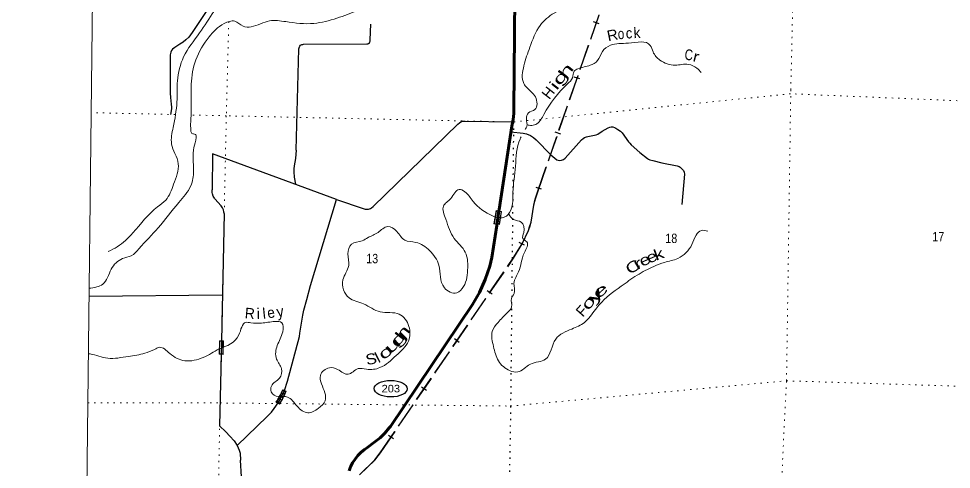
# Model space of a CAD drawing. Header units: feet. Extents: x -248627 to 3, y 0 to 184934.
# Drawn here: x -248627 to -231241, y 117394 to 125791 of the extents above; entities that cross this region are included whole.
import ezdxf
from ezdxf.enums import TextEntityAlignment as Align

# ---------------------------------------------------------------- set-up
doc = ezdxf.new("R2010")
doc.units = ezdxf.units.FT
doc.header["$LTSCALE"] = 80
doc.header["$PDMODE"] = 32
doc.header["$PDSIZE"] = 40
doc.linetypes.add('DOTTED', pattern=[1.5, 0.3, -1.2])
doc.linetypes.add('LONG_DASHED', pattern=[7.5, 6, -1.5])
for name, color, linetype, lineweight in [('17', 7, 'Continuous', 25), ('23', 7, 'Continuous', 70), ('29', 7, 'Continuous', 25), ('31', 7, 'Continuous', 13), ('39', 7, 'Continuous', 13), ('4', 7, 'Continuous', 13), ('41', 7, 'Continuous', 13), ('59', 7, 'Continuous', 13), ('6', 7, 'DOTTED', 25), ('63', 7, 'Continuous', 25), ('7', 7, 'DOTTED', 13)]:
    doc.layers.add(name, color=color, linetype=linetype, lineweight=lineweight)

msp = doc.modelspace()

# ---------------------------------------------------------------- linework, layer by layer
at = {"layer": '17'}
msp.add_ellipse((-241692.2, 118896.96), major_axis=(-309.24, 1), ratio=0.500121, dxfattribs=at)
at = {"layer": '23'}
for points in [[(-242438.77, 117441.75), (-242401.29, 117516.01), (-242356.25, 117585.95), (-242304.14, 117650.79), (-242245.54, 117709.83), (-242181.1, 117762.43), (-242141.83, 117789.41), (-241986.58, 117904.99), (-241888.58, 117982.04), (-241799.16, 118068.91), (-241719.32, 118164.65), (-241697.93, 118194.14), (-240168.23, 120463.56), (-240036.02, 120690.78), (-239928.28, 120930.57), (-239846.2, 121180.31), (-239808.7, 121338.46), (-239715.62, 121939.51), (-239675.78, 122208.88), (-239671.51, 122236.83), (-239435.04, 123785.28), (-239410.76, 123912.13), (-239398.27, 124023.63), (-239396.49, 124100.99), (-239371.37, 126912.14)], [(-242468.29, 117363.98), (-242438.77, 117441.75)]]:
    msp.add_lwpolyline(points, dxfattribs=at)
at = {"layer": '29'}
for p, q in [((-242072.7, 125399.28), (-242059.13, 125689.76)), ((-243452.21, 123343.16), (-243401.52, 125226.52)), ((-243313.93, 125313.23), (-242139.31, 125321.71)), ((-242017.63, 122293.15), (-240443.11, 123824.48)), ((-240304.5, 123883.12), (-239424.76, 123865.87)), ((-242702.99, 122420.68), (-242205.33, 122254.32)), ((-244798.33, 122160.39), (-244847.09, 119788.64)), ((-244831.81, 120637.84), (-247314.28, 120614.07))]:
    msp.add_line(p, q, dxfattribs=at)
for points in [[(-244936.44, 126310.12), (-244975.95, 126189.14), (-244999.79, 126132.77), (-245022.54, 126090.5), (-245390.88, 125531.19), (-245455.87, 125446.64), (-245507.88, 125396.78), (-245557.71, 125353.43), (-245620.55, 125314.4), (-245718.04, 125255.87), (-245755.96, 125224.44), (-245775.46, 125200.59), (-245792.8, 125168.07), (-245802.55, 125119.29), (-245802.55, 125049.92)], [(-242139.31, 125321.71), (-242118.51, 125324.68), (-242103.35, 125330.65), (-242088.72, 125342.57), (-242079.51, 125357.74), (-242076.26, 125372.37), (-242072.7, 125399.28)], [(-243401.52, 125226.52), (-243398.13, 125249.08), (-243393.8, 125265.34), (-243386.22, 125281.06), (-243372.4, 125295.96), (-243361.3, 125303.28), (-243349.11, 125308.42), (-243330.97, 125311.95), (-243313.93, 125313.23)], [(-245800.59, 125062.85), (-245801.21, 125049.27), (-245802.2, 124402.11)], [(-245802.2, 124402.11), (-245795.51, 124322.06), (-245781.42, 124195.24), (-245777.09, 124143.21), (-245779.26, 124113.94), (-245797.67, 124005.55)], [(-240443.11, 123824.48), (-240410.28, 123851.65), (-240384.28, 123866.83), (-240345.28, 123882), (-240304.5, 123883.12)], [(-239450.42, 123684.58), (-239221.93, 123659.89), (-239158.02, 123645.8), (-239087.61, 123616.54), (-239028.03, 123578.6), (-238979.28, 123534.16), (-238706.3, 123252.36), (-238593.64, 123161.32), (-238544.9, 123151.56), (-238506.98, 123152.65), (-238472.6, 123169.81), (-238436.85, 123192.57), (-238134.35, 123534.16), (-238102.93, 123559.09), (-238076.93, 123574.26), (-238043.89, 123587.81), (-238017.35, 123594.86), (-237860.28, 123626.29), (-237831.57, 123639.83), (-237748.71, 123694.57), (-237640.38, 123755.27), (-237606.8, 123769.36), (-237582.97, 123773.69), (-237552.64, 123773.69), (-237519.06, 123763.94), (-237494.68, 123752.56), (-237456.23, 123727.09), (-237410.73, 123694.57), (-237395.02, 123681.02), (-237378.23, 123662.06), (-237259.08, 123495.15), (-237236.32, 123469.12), (-237209.24, 123440.94), (-237046.76, 123295.72), (-236903.22, 123184.61), (-236884.8, 123172.69), (-236860.44, 123161.32), (-236806.81, 123145.59), (-236635.12, 123104.96), (-236349.14, 123048.6), (-236314.47, 123035.58), (-236292.8, 123022.57), (-236249.48, 122983.57), (-236232.14, 122961.88), (-236220.22, 122933.7), (-236214.82, 122892.52), (-236267.53, 122326.18)], [(-243185.53, 120816.84), (-242702.99, 122420.68), (-245012.21, 123274.09), (-245020.82, 122599.4)], [(-243452.21, 123343.16), (-243463.11, 123186.12), (-243489.11, 123051.72), (-243495.61, 122993.18), (-243497.77, 122934.65), (-243489.11, 122834.93), (-243463.11, 122707.03)], [(-244798.33, 122160.39), (-244799.36, 122191.6), (-244808.03, 122230.62), (-244825.36, 122264.22), (-244852.45, 122301.08), (-244968.37, 122435.49), (-244978.12, 122447.41), (-244991.12, 122464.75), (-245001.95, 122486.43), (-245013.87, 122524.37), (-245018.2, 122554.72), (-245020.82, 122599.4)], [(-242205.33, 122254.32), (-242166.36, 122244.19), (-242138.2, 122242.02), (-242103.53, 122244.19), (-242071.03, 122257.2), (-242049.36, 122268.04), (-242017.63, 122293.15)], [(-243673.37, 118865.19), (-243616.35, 119038.38), (-243394.25, 119869.78), (-243382.34, 119931.56), (-243330.34, 120269.75), (-243311.92, 120359.72), (-243256.67, 120555.92), (-243185.53, 120816.84)], [(-244847.09, 119788.64), (-244879.71, 118202.28), (-244762.06, 118095.37), (-244687.36, 118014.93)], [(-244551.88, 117836.55), (-243992.24, 118376.1), (-243915.69, 118460.81), (-243864.38, 118528.79), (-243832.58, 118570.73), (-243794.27, 118629.98), (-243756.69, 118687.87), (-243730.67, 118740.66), (-243695.26, 118808.63), (-243673.37, 118865.19)], [(-244687.36, 118014.93), (-244606.52, 117924.1), (-244551.88, 117836.55), (-244513.36, 117750.66), (-244498.19, 117694.3), (-244488.25, 117567.61)], [(-244516.09, 116447.24), (-244512.99, 116463.97), (-244474.69, 117256.5), (-244488.25, 117567.61)]]:
    msp.add_lwpolyline(points, dxfattribs=at)
at = {"layer": '29', "linetype": 'DOTTED', "lineweight": 100}
for centre, radius, start, end in [((-245095.16, 119449.88), 1537.1, 327.80175, 338.98776), ((-244288.17, 119039.16), 633.87, 326.42065, 339.45172)]:
    msp.add_arc(centre, radius, start, end, dxfattribs=at)
at = {"layer": '31'}
for p, q in [((-244890.1, 119538.26), (-244884.62, 119788.2)), ((-244884.62, 119788.2), (-244809.64, 119786.56)), ((-243708.7, 118878.4), (-243638.96, 118850.78)), ((-243704.35, 118868.07), (-243649.48, 118846.34)), ((-243762.6, 118611.03), (-243826.3, 118650.63)), ((-243765.15, 118622.04), (-243815.26, 118653.19))]:
    msp.add_line(p, q, dxfattribs=at)
msp.add_lwpolyline([(-244809.64, 119786.56), (-244815.12, 119536.62), (-244890.1, 119538.26)], dxfattribs=at)
msp.add_lwpolyline([(-244876.8, 119780.03), (-244817.81, 119778.74), (-244822.93, 119544.78), (-244881.92, 119546.07)], close=True, dxfattribs=at)
for centre, radius, start, end in [((-245095.16, 119449.88), 1499.6, 327.80174, 337.60441), ((-245095.16, 119449.88), 1507.6, 328.0992, 337.29942), ((-245095.15, 119449.88), 1566.6, 328.10046, 337.34065), ((-245095.15, 119449.88), 1574.6, 327.80174, 337.63264)]:
    msp.add_arc(centre, radius, start, end, dxfattribs=at)
msp.add_point((-243815.26, 118653.19), dxfattribs=at)
at = {"layer": '39'}
for points in [[(-247315.19, 120768.03), (-247171.25, 120793.17), (-247059.2, 120843.34), (-246900.54, 121123.9), (-246690.59, 121321.11), (-246528.8, 121373.62), (-246384.13, 121505.03), (-246024.69, 121896.15), (-245642.11, 122363.66), (-245418.61, 122675.71), (-245366.71, 122955.55), (-245361.15, 123391.33), (-245318.51, 123576.45), (-245331.86, 123635.13), (-245398.1, 123652.08), (-245417.52, 123708.81), (-245411.62, 124013.43), (-245408.57, 124568.29), (-245324.25, 125021.27), (-245077.11, 125450.07), (-244798.02, 125698.9), (-244596.06, 125742.85), (-244444.15, 125652.22), (-244291.24, 125640.27), (-243949.5, 125749.1), (-243647.57, 125735.34), (-243124.36, 125702.73), (-242694.13, 125800.4), (-242311.65, 125945.06), (-241977.52, 126088.29), (-241784.85, 126192.89), (-241738.73, 126335.59), (-241607.02, 126555.95), (-241239.08, 126981.26), (-240805.16, 127369.45), (-240397.64, 127739.8), (-240021.92, 127985.43), (-239862.12, 128039.98), (-239715.47, 128169.36), (-239610.38, 128278.47)], [(-246955.27, 121451.08), (-246788.47, 121542.24), (-246499.21, 121799.02), (-246035.81, 122287.74), (-245885.2, 122411.01), (-245738.45, 122705.84), (-245651, 123088.16), (-245713.02, 123278.58), (-245775.22, 123454.89), (-245747.09, 123765.29), (-245676.61, 124238.62), (-245665.55, 124631.95), (-245551.1, 125078.51), (-245255.4, 125524.88), (-244984.34, 125933.22), (-244811.29, 126237.82), (-244766.63, 126422.91), (-244768.01, 126630.76), (-244714.81, 126854.09), (-244754.48, 127060.39), (-244798.06, 127274.81), (-244875.37, 127529.99), (-244857.17, 127693.21), (-244802.32, 127730.88), (-244725.04, 127631.07), (-244611.78, 127353.25), (-244507.78, 127138.1), (-244483.81, 126964.27), (-244473.69, 126810.8), (-244452.95, 126699.56), (-244509.7, 126672.01), (-244622.74, 126651.19), (-244698.15, 126581.48), (-244691.18, 126496.65), (-244495.39, 126530.59), (-244224.3, 126626.16), (-244054.81, 126650.32), (-243976.43, 126637.26), (-243981.13, 126584.86), (-244268.13, 126505.62), (-244454.1, 126451.39), (-244525.3, 126395.76), (-244358.71, 126351.35), (-244161.75, 126318.69), (-243991.42, 126252.05), (-243858.7, 126236.3), (-243742.21, 126210.67), (-243775.12, 126156.59), (-243888.2, 126133.76)], [(-234568.22, 126776.03), (-234932.61, 126563.46), (-235430.55, 126367.74), (-235799.84, 126309.68), (-236205.73, 126383.23), (-236695.65, 126657.57), (-236937.95, 126924.85), (-237112.37, 126987.51), (-237262.79, 126878.36), (-237375.99, 126688.05), (-237459.19, 126481.23), (-237573.57, 126355.5), (-237773.8, 126289.33), (-237957.42, 126103.91), (-238189.92, 126034.1), (-238642.83, 125894.33), (-238905.55, 125665.48), (-239098.05, 125258.21), (-239209.17, 124914.52), (-239209.39, 124581.59), (-239074.39, 124428.61), (-238995.05, 124332.8), (-239004.1, 124096.83), (-239125.74, 124033.74), (-239161.39, 123923.2), (-239155.11, 123783.89), (-239185.98, 123725.87)], [(-239152.67, 123815.64), (-239062.25, 123800.92), (-238967.2, 123832.05), (-238838.1, 124006.03), (-238395.82, 124575.72), (-238305.72, 124691.65), (-238271.99, 124810.29), (-238202.93, 124855.86), (-237972.47, 124923.68), (-237834.41, 125010.78), (-237745.66, 125179.19), (-237597.17, 125294.42), (-237260.3, 125336.73), (-236852.01, 125293.42), (-236801.2, 125171.73), (-236674.26, 125018.85), (-236387.46, 124924.55), (-236141.56, 124939.72), (-235985.37, 124869.21), (-235903.84, 124787.51)], [(-239257.1, 123592.2), (-239280.98, 123547.32), (-239365.97, 123041.89), (-239412.45, 122556.16), (-239452.96, 122221.7), (-239573.47, 122089.99), (-239750.46, 122099.67)], [(-239750.46, 122099.67), (-239792.65, 122116.88), (-240155.76, 122385.63), (-240310.54, 122567.1), (-240416.72, 122610.77), (-240571.95, 122441.14), (-240708.69, 122299.54), (-240665.51, 122052.85), (-240506.91, 121697.8), (-240300.76, 121439.03), (-240256.08, 121151.96), (-240333.08, 120799.78), (-240459.44, 120682.26), (-240691.84, 120777.91), (-240793.24, 121196.83), (-240967, 121469.34), (-241224.85, 121621.79), (-241427.75, 121662.6), (-241578.73, 121825.87), (-241746.72, 121918.71), (-241927.37, 121807.92), (-242113.89, 121711.31), (-242223.4, 121652.11), (-242421.59, 121587.94), (-242488.29, 121411.18), (-242475.01, 121189.06), (-242583.14, 120922.01), (-242468.53, 120591.71), (-242196.11, 120475.4), (-241887.83, 120328.38), (-241531.93, 120283.69), (-241351.54, 120057.52), (-241361.06, 119785.23), (-241588.02, 119517.61), (-241893.03, 119289.28), (-242143.13, 119260.04), (-242300.1, 119270.02), (-242482.69, 119165.3), (-242680.94, 119254.48), (-242833.59, 119286.6), (-243002.58, 119143.38), (-242980.42, 118985.72), (-242913.93, 118672.15), (-243040.6, 118530.43), (-243234.99, 118448.05), (-243434.84, 118569.53), (-243613.91, 118741.21), (-243772.2, 118750.7)], [(-239491.03, 122146.58), (-239402.82, 122047.56), (-239258.4, 122001.41), (-239212.54, 121807.14), (-239226.09, 121692.29), (-239154.35, 121632.9), (-239199.21, 121431.67), (-239308.47, 121075.85), (-239393.81, 120858.96), (-239392.2, 120669.27), (-239441.71, 120577.05), (-239437.65, 120421.63), (-239515.53, 120315.64), (-239691.1, 120130.12), (-239797.97, 119961.92), (-239775.35, 119683.19), (-239684.1, 119415.73), (-239466.93, 119231.48), (-239324.21, 119209.57), (-239088.78, 119351.98), (-238805.6, 119447.41), (-238615.56, 119820.4), (-238313.08, 120008.41), (-238079.89, 120132.69), (-237803.8, 120462.27), (-237396.64, 120804.38), (-237099.97, 121010.61), (-236787.71, 121176.31), (-236589.39, 121250.57), (-236338.72, 121324.19), (-236077.62, 121583.33), (-235996.85, 121757.9), (-235899.09, 121843.47), (-235780.41, 121831.94)], [(-243772.2, 118750.7), (-243782.96, 118751.34), (-243918.8, 118837.74), (-243915.4, 118946.66), (-243766.5, 119094.17), (-243726.03, 119267.2), (-243820.37, 119449.96), (-243805.04, 119704.01), (-243705.12, 119959.06), (-243721.11, 120126.73), (-243845.81, 120148.13), (-244101.85, 120119.26), (-244299.16, 120123.68), (-244391.68, 120132.88), (-244521.56, 119898.38), (-244891.66, 119641.14)], [(-246095.89, 119629), (-246276.06, 119556.54), (-246580.89, 119499.71), (-246967.03, 119464.31), (-247295.6, 119544.19), (-247326.01, 119548.75)], [(-244891.66, 119641.14), (-245185.45, 119480.7), (-245526.64, 119416.25), (-245808.86, 119552.86), (-246002.75, 119668.22), (-246095.89, 119629)]]:
    msp.add_spline(points, degree=3, dxfattribs=at)
at = {"layer": '4'}
msp.add_lwpolyline([(-246606.45, 184933.97), (-215781.67, 184615.95), (-184956.48, 184340.33), (-154130.93, 184107.12), (-123305.1, 183916.31), (-92479.02, 183767.9), (-61652.78, 183661.9), (-30826.42, 183598.29), (0, 183577.08), (0, -0.01), (-31078.93, 21.37), (-62157.81, 85.49), (-93236.57, 192.37), (-124315.16, 342), (-155393.5, 534.37), (-186471.55, 769.49), (-217549.26, 1047.36), (-248626.55, 1367.98)], close=True, dxfattribs=at)
msp.add_lwpolyline([(-246606.45, 184933.97), (-215781.67, 184615.95), (-184956.48, 184340.33), (-154130.93, 184107.12), (-123305.1, 183916.31), (-92479.02, 183767.9), (-61652.78, 183661.9), (-30826.42, 183598.29), (0, 183577.08), (0, -0.01), (-31078.93, 21.37), (-62157.81, 85.49), (-93236.57, 192.37), (-124315.16, 342), (-155393.5, 534.37), (-186471.55, 769.49), (-217549.26, 1047.36), (-248626.55, 1367.98)], close=True, dxfattribs=at)
at = {"layer": '59'}
for points in [[(-239767.74, 121970.3), (-239728.69, 122217.24), (-239675.78, 122208.88), (-239624.98, 122200.84), (-239664.03, 121953.9), (-239713.52, 121961.72)], [(-239722.04, 122208.09), (-239677.03, 122200.98), (-239634.13, 122194.19), (-239670.68, 121963.05), (-239712.27, 121969.62), (-239758.59, 121976.95)]]:
    msp.add_lwpolyline(points, close=True, dxfattribs=at)
at = {"layer": '6'}
msp.add_lwpolyline([(-239362.12, 127384.16), (-239401.79, 123865.59), (-239457.19, 118573.56), (-239544.58, 113300.08), (-239632.56, 107980.2), (-239720.97, 104813.55)], dxfattribs=at)
at = {"layer": '63'}
for p, q in [((-237808.09, 125694.73), (-237912.58, 125731.02)), ((-238164.94, 124667.09), (-238269.43, 124703.37)), ((-238521.8, 123639.45), (-238626.28, 123675.73)), ((-238878.65, 122611.8), (-238983.14, 122648.09)), ((-239194.56, 121572.14), (-239294.63, 121619.27)), ((-239799.15, 120658.49), (-239890.45, 120720.92)), ((-240413.24, 119760.55), (-240504.54, 119822.99)), ((-241027.33, 118862.61), (-241118.63, 118925.05)), ((-241641.41, 117964.67), (-241732.71, 118027.11))]:
    msp.add_line(p, q, dxfattribs=at)
at = {"layer": '63', "linetype": 'LONG_DASHED'}
msp.add_lwpolyline([(-242275.09, 117293.07), (-241989.24, 117570.41), (-241885.51, 117704.47), (-239406.85, 121328.84), (-239244.07, 121595.15), (-239125.93, 121845.99), (-239101.29, 121909.78), (-239074.18, 121999.19), (-239026.49, 122314.06), (-238996.12, 122428.61), (-238948.18, 122578.02), (-237494.74, 126763.52)], dxfattribs=at)
at = {"layer": '63', "linetype": 'LONG_DASHED', "lineweight": 13}
msp.add_lwpolyline([(-242272.15, 117290.21), (-241986.18, 117567.67), (-241882.19, 117702.06), (-239403.41, 121326.61), (-239240.46, 121593.2), (-239122.16, 121844.38), (-239097.41, 121908.44), (-239070.17, 121998.28), (-239022.47, 122313.23), (-238992.18, 122427.46), (-238944.29, 122576.72), (-237490.87, 126762.18)], dxfattribs=at)
at = {"layer": '7'}
msp.add_line((-245710.87, 124003.6), (-247276.58, 124040.41), dxfattribs=at)
for points in [[(-234878.48, 92979.79), (-235025.54, 97007.76), (-234599, 102817.89), (-234548.22, 108063.57), (-234585.61, 113502.01), (-234313.54, 119043.63), (-234233.6, 124466.16), (-234138.24, 128611.67)], [(-244708.92, 125736.81), (-244755.48, 123981.23), (-244846.82, 119788.68)], [(-216367.04, 123823.71), (-218267.84, 123810.02), (-223646.77, 123841.22), (-228971.53, 124172.41), (-234237.29, 124391.9), (-239401.79, 123865.59), (-244755.48, 123981.23), (-245411.86, 123996.6)], [(-244852.32, 119536.14), (-244872.03, 118631.43), (-244950.05, 114566.5)], [(-243756.32, 118619.51), (-239457.19, 118573.56), (-234313.54, 119043.63), (-229032.99, 118878.43), (-223594.99, 118741.59), (-220348.57, 118739.07)], [(-247336.07, 118632.94), (-244872.03, 118631.43), (-243775.03, 118619.71)]]:
    msp.add_lwpolyline(points, dxfattribs=at)

# ---------------------------------------------------------------- texts
at = {"layer": '17', "width": 1.1}
msp.add_text('203', height=140, dxfattribs=at).set_placement((-241689.3, 118828.65), align=Align.CENTER)
at = {"layer": '41'}
for s, rotation, width, p in [('R', 11.698, 1.05, (-237637.13, 125367.19)), ('o', 3.868, 0.8, (-237452.23, 125406.22)), ('c', 2.737, 0.9, (-237304.87, 125419.7)), ('k', 3.055, 0.95, (-237159.96, 125426.43)), ('C', 355.495, 0.8, (-236218.63, 125024.22)), ('r', 345.809, 1.2, (-236072.67, 125001.74)), ('h', 52.162, 1.85, (-238432.55, 124647.15)), ('g', 52.175, 1.85, (-238539.96, 124526.16)), ('i', 52.175, 1.6, (-238595.27, 124445.92)), ('e', 25.988, 1.35, (-237005.18, 121162.83)), ('e', 23.211, 1.3, (-236877.75, 121223.89)), ('k', 19.99, 1.35, (-236745.42, 121278.97)), ('C', 32.797, 1.4, (-237236.87, 121013.72)), ('r', 30.109, 1.65, (-237099.36, 121102.86)), ('e', 41.294, 1.9, (-237824.73, 120553.32)), ('y', 45.468, 2.2, (-237910, 120464.58)), ('o', 54.166, 1.65, (-238002.1, 120339.99)), ('R', 355.136, 0.95, (-244416.69, 120208.79)), ('e', 10.313, 0.95, (-243976.1, 120204.72)), ('h', 53.185, 1.8, (-241469.92, 119771.71)), ('u', 42.815, 2.1, (-241709.66, 119522.55)), ('g', 46.678, 2.1, (-241583.82, 119649.06)), ('o', 37.02, 1.7, (-241832.77, 119421.27)), ('S', 12.616, 1.15, (-242134.3, 119332)), ('l', 27.044, 1.15, (-241922, 119370.65))]:
    msp.add_text(s, height=200, rotation=rotation, dxfattribs=dict(at, width=width)).set_placement(p)
for s, rotation, p in [('H', 52.176, (-238736.14, 124271.88)), ('i', 1.971, (-244185.96, 120195.94)), ('l', 5.957, (-244070.51, 120197.59)), ('y', 9.502, (-243803.35, 120225.72)), ('F', 48.488, (-238109.39, 120217.52))]:
    msp.add_text(s, height=200, rotation=rotation, dxfattribs=at).set_placement(p)
at = {"layer": '7', "width": 0.85}
for s, p in [('18', (-236572.48, 121612.66)), ('17', (-231595.76, 121643.77)), ('13', (-242147.74, 121235.82))]:
    msp.add_text(s, height=175, rotation=359.302, dxfattribs=at).set_placement(p)

doc.saveas('drawing.dxf')
